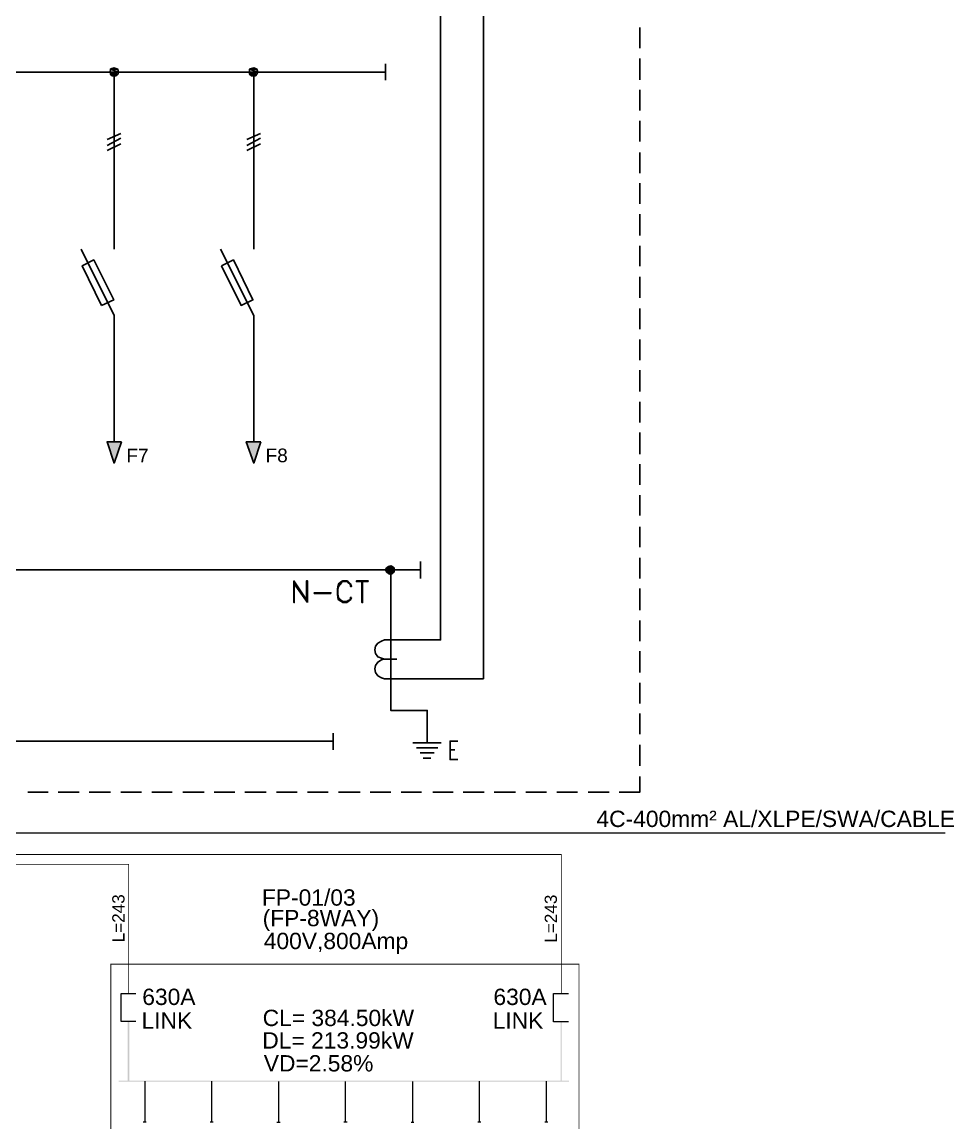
# Model space of a CAD drawing. Header units: inches. Extents: x 105.5 to 113.1, y 43.8 to 60.2.
# Drawn here: x 109.644 to 113.097, y 47.895 to 51.974 of the extents above; entities that cross this region are included whole.
import ezdxf

# ---------------------------------------------------------------- set-up
doc = ezdxf.new("R2010")
doc.units = ezdxf.units.IN
doc.header["$MEASUREMENT"] = 0
doc.layers.add('PDF_Geometry', color=7, linetype='Continuous', true_color=0x989898)
doc.layers.add('PDF_Solid Fills', color=7, linetype='Continuous')
doc.layers.add('PDF_Text', color=7, linetype='Continuous')
doc.styles.add('PDF ArialMT', font='arial.ttf')

msp = doc.modelspace()

# ---------------------------------------------------------------- linework, layer by layer
at = {"layer": 'PDF_Geometry', "color": 7, "lineweight": 25, "true_color": 0xffffff}
for points in [[(111.1943, 54.6984), (111.1943, 49.6848), (111.022, 49.6848), (110.9864, 49.6848), (110.9754, 49.6807), (110.9618, 49.6725), (110.9536, 49.6616), (110.9508, 49.6479), (110.9536, 49.6342), (110.9618, 49.6219), (110.9754, 49.6178), (110.9864, 49.6137), (111.0329, 49.6137)], [(111.353, 54.6984), (111.353, 49.5412), (111.0808, 49.5412), (110.9864, 49.5412), (111.022, 49.5412)], [(111.933, 51.9543), (111.933, 51.8777)], [(110.9905, 51.8188), (110.9905, 51.7587)], [(111.933, 51.8394), (111.933, 51.76)], [(106.4749, 51.7887), (110.9905, 51.7887)], [(109.985, 51.7887), (109.985, 51.1321)], [(110.5021, 51.7887), (110.5021, 51.1321)], [(111.933, 51.7231), (111.933, 51.6465)], [(111.933, 51.6082), (111.933, 51.5316)], [(110.0097, 51.5617), (109.9591, 51.5384)], [(110.5268, 51.5617), (110.4761, 51.5384)], [(110.0097, 51.5439), (109.9591, 51.5165)], [(110.0097, 51.5234), (109.9591, 51.4987)], [(110.5268, 51.5439), (110.4761, 51.5165)], [(110.5268, 51.5234), (110.4761, 51.4987)], [(111.933, 51.4905), (111.933, 51.4139)], [(111.933, 51.377), (111.933, 51.3004)], [(111.933, 51.2621), (111.933, 51.1827)], [(109.8633, 51.1321), (109.985, 50.8873), (109.985, 50.4194)], [(110.379, 51.1321), (110.5021, 50.8873), (110.5021, 50.4194)], [(111.933, 51.1444), (111.933, 51.0692)], [(111.933, 51.0295), (111.933, 50.9529)], [(111.933, 50.9133), (111.933, 50.8367)], [(111.933, 50.7984), (111.933, 50.7218)], [(111.933, 50.6848), (111.933, 50.6055)], [(111.933, 50.5672), (111.933, 50.4906)], [(111.933, 50.4536), (111.933, 50.3729)], [(111.933, 50.336), (111.933, 50.2594)], [(111.933, 50.2211), (111.933, 50.1458)], [(111.933, 50.1034), (111.933, 50.0282)], [(111.1204, 49.9749), (111.1204, 49.9119)], [(111.933, 49.9885), (111.933, 49.9119)], [(106.0262, 49.9448), (111.1191, 49.9448)], [(111.0096, 49.9448), (111.0096, 49.4236), (111.1451, 49.4236), (111.1451, 49.3032)], [(110.9029, 49.901), (110.9029, 49.823), (110.9057, 49.823), (110.9057, 49.901)], [(111.933, 49.875), (111.933, 49.7957)], [(111.933, 49.7574), (111.933, 49.6807)], [(111.933, 49.6438), (111.933, 49.5645)], [(110.9864, 49.6137), (110.9754, 49.611), (110.9618, 49.6028), (110.9536, 49.5905), (110.9508, 49.5781), (110.9536, 49.5645), (110.9618, 49.5522), (110.9754, 49.544), (110.9864, 49.5412)], [(111.933, 49.5262), (111.933, 49.4496)], [(111.933, 49.4126), (111.933, 49.336)], [(110.7962, 49.3401), (110.7962, 49.2772)], [(106.0262, 49.31), (110.7962, 49.31)], [(111.197, 49.3032), (111.0917, 49.3032)], [(111.1847, 49.2854), (111.1054, 49.2854)], [(111.2586, 49.31), (111.2299, 49.31), (111.2299, 49.2416), (111.2586, 49.2416)], [(111.2299, 49.2772), (111.2477, 49.2772)], [(111.933, 49.2964), (111.933, 49.2184)], [(111.1711, 49.2663), (111.1191, 49.2663)], [(111.1587, 49.2471), (111.13, 49.2471)], [(111.933, 49.1787), (111.933, 49.1213), (111.8564, 49.1213)], [(109.7402, 49.1213), (109.6649, 49.1213)], [(109.8551, 49.1213), (109.7771, 49.1213)], [(109.9714, 49.1213), (109.892, 49.1213)], [(110.0863, 49.1213), (110.0097, 49.1213)], [(110.1998, 49.1213), (110.1246, 49.1213)], [(110.3188, 49.1213), (110.2395, 49.1213)], [(110.4324, 49.1213), (110.3558, 49.1213)], [(110.5486, 49.1213), (110.4693, 49.1213)], [(110.6635, 49.1213), (110.5869, 49.1213)], [(110.7785, 49.1213), (110.7019, 49.1213)], [(110.8961, 49.1213), (110.8168, 49.1213)], [(111.0096, 49.1213), (110.933, 49.1213)], [(111.1232, 49.1213), (111.0479, 49.1213)], [(111.2408, 49.1213), (111.1656, 49.1213)], [(111.3557, 49.1213), (111.2778, 49.1213)], [(111.472, 49.1213), (111.3927, 49.1213)], [(111.5869, 49.1213), (111.5103, 49.1213)], [(111.7018, 49.1213), (111.6252, 49.1213)], [(111.8195, 49.1213), (111.7415, 49.1213)]]:
    msp.add_lwpolyline(points, dxfattribs=at)
for points in [[(110.0015, 51.7887), (109.9987, 51.7997), (109.9919, 51.8024), (109.985, 51.8038), (109.9768, 51.8024), (109.9714, 51.7997), (109.97, 51.7887), (109.9714, 51.7805), (109.9768, 51.7751), (109.985, 51.7751), (109.9919, 51.7751), (109.9987, 51.7805)], [(109.9768, 51.8024), (109.9987, 51.7997), (109.9919, 51.8024), (109.9768, 51.8024), (109.9714, 51.7997), (109.9987, 51.7997)], [(109.985, 51.8038), (109.9768, 51.8024), (109.9919, 51.8024)], [(110.5172, 51.7887), (110.5131, 51.7997), (110.509, 51.8024), (110.5021, 51.8038), (110.4939, 51.8024), (110.4871, 51.7997), (110.4871, 51.7887), (110.4871, 51.7805), (110.4939, 51.7751), (110.5021, 51.7751), (110.509, 51.7751), (110.5131, 51.7805)], [(110.4939, 51.8024), (110.5131, 51.7997), (110.509, 51.8024), (110.4939, 51.8024), (110.4871, 51.7997), (110.5131, 51.7997)], [(110.5021, 51.8038), (110.4939, 51.8024), (110.509, 51.8024)], [(109.9714, 51.7997), (110.0015, 51.7887), (109.9987, 51.7997), (109.9714, 51.7997), (109.97, 51.7887), (110.0015, 51.7887)], [(109.97, 51.7887), (109.9987, 51.7805), (110.0015, 51.7887), (109.97, 51.7887), (109.9714, 51.7805), (109.9987, 51.7805)], [(109.9714, 51.7805), (109.9919, 51.7751), (109.9987, 51.7805), (109.9714, 51.7805), (109.9768, 51.7751), (109.9919, 51.7751)], [(109.9768, 51.7751), (109.9919, 51.7751), (109.985, 51.7751)], [(110.4871, 51.7997), (110.5172, 51.7887), (110.5131, 51.7997), (110.4871, 51.7997), (110.4871, 51.7887), (110.5172, 51.7887)], [(110.4871, 51.7887), (110.5131, 51.7805), (110.5172, 51.7887), (110.4871, 51.7887), (110.4871, 51.7805), (110.5131, 51.7805)], [(110.4871, 51.7805), (110.509, 51.7751), (110.5131, 51.7805), (110.4871, 51.7805), (110.4939, 51.7751), (110.509, 51.7751)], [(110.4939, 51.7751), (110.509, 51.7751), (110.5021, 51.7751)], [(109.9385, 50.9242), (109.866, 51.0706), (109.9098, 51.0925), (109.9837, 50.9447)], [(110.3831, 51.0706), (110.4556, 50.9242), (110.4994, 50.9447), (110.4269, 51.0925)], [(110.0124, 50.4194), (109.985, 50.3401), (109.9591, 50.4194)], [(110.5281, 50.4194), (110.5021, 50.3401), (110.4748, 50.4194)], [(111.0233, 49.9448), (111.022, 49.9516), (111.0151, 49.9571), (111.0096, 49.9598), (111.0014, 49.9571), (110.9946, 49.9516), (110.9905, 49.9448), (110.9946, 49.9366), (111.0014, 49.9311), (111.0096, 49.927), (111.0151, 49.9311), (111.022, 49.9366)], [(110.9946, 49.9516), (111.0233, 49.9448), (111.022, 49.9516), (110.9946, 49.9516), (110.9905, 49.9448), (111.0233, 49.9448)], [(110.9905, 49.9448), (111.022, 49.9366), (111.0233, 49.9448), (110.9905, 49.9448), (110.9946, 49.9366), (111.022, 49.9366)], [(111.0014, 49.9571), (111.022, 49.9516), (111.0151, 49.9571), (111.0014, 49.9571), (110.9946, 49.9516), (111.022, 49.9516)], [(110.9946, 49.9366), (111.0151, 49.9311), (111.022, 49.9366), (110.9946, 49.9366), (111.0014, 49.9311), (111.0151, 49.9311)], [(111.0096, 49.9598), (111.0014, 49.9571), (111.0151, 49.9571)], [(111.0014, 49.9311), (111.0151, 49.9311), (111.0096, 49.927)], [(110.7019, 49.823), (110.7019, 49.9037), (110.6977, 49.9037), (110.6977, 49.834), (110.6512, 49.9037), (110.6512, 49.823), (110.6526, 49.823), (110.6526, 49.8928)], [(110.8646, 49.8422), (110.8605, 49.8422), (110.8592, 49.834), (110.8523, 49.8312), (110.8469, 49.8271), (110.8318, 49.8271), (110.8277, 49.8312), (110.8168, 49.8422), (110.814, 49.8545), (110.814, 49.8723), (110.8168, 49.8832), (110.8277, 49.8969), (110.8318, 49.901), (110.8469, 49.901), (110.8523, 49.8969), (110.8592, 49.8928), (110.8605, 49.8832), (110.8646, 49.8832), (110.8605, 49.8928), (110.8523, 49.901), (110.8469, 49.9037), (110.8318, 49.9037), (110.8277, 49.901), (110.8168, 49.8928), (110.814, 49.8832), (110.8127, 49.8723), (110.8127, 49.8545), (110.814, 49.8422), (110.8168, 49.834), (110.8277, 49.8271), (110.8318, 49.823), (110.8469, 49.823), (110.8523, 49.8271), (110.8605, 49.834)], [(110.9262, 49.901), (110.8824, 49.901), (110.8824, 49.9037), (110.9262, 49.9037)], [(110.788, 49.8572), (110.7265, 49.8572), (110.7265, 49.8599), (110.788, 49.8599)]]:
    msp.add_lwpolyline(points, close=True, dxfattribs=at)
at = {"layer": 'PDF_Geometry', "color": 7, "lineweight": 0, "true_color": 0xffffff, "const_width": 0.00274}
for points in [[(108.9523, 50.3415), (108.9523, 48.8531), (110.0384, 48.8531), (110.0384, 48.3716)], [(109.4693, 50.3401), (109.4693, 48.8901), (111.6416, 48.8901), (111.6416, 48.3716)]]:
    msp.add_lwpolyline(points, dxfattribs=at)
at = {"layer": 'PDF_Geometry', "color": 7, "lineweight": 5, "true_color": 0xffffff}
msp.add_lwpolyline([(106.8853, 48.9708), (107.4024, 48.9708), (107.9195, 48.9708), (108.4352, 48.9708), (108.9523, 48.9708), (109.4693, 48.9708), (113.0643, 48.9708)], dxfattribs=at)
at = {"layer": 'PDF_Geometry', "color": 7, "lineweight": 0, "true_color": 0xffffff, "const_width": 0.00274}
msp.add_lwpolyline([(111.7073, 47.3265), (111.7073, 48.4838), (109.9727, 48.4838), (109.9727, 47.3265)], close=True, dxfattribs=at)
at = {"layer": 'PDF_Geometry', "color": 7, "lineweight": 0, "true_color": 0xffffff}
for points in [[(110.0658, 48.2718), (110.011, 48.2718), (110.011, 48.3744), (110.0658, 48.3744)], [(111.669, 48.2704), (111.6129, 48.2704), (111.6129, 48.3744), (111.669, 48.3744)], [(110.0986, 48.0502), (110.0986, 47.8997)], [(110.3462, 48.0502), (110.3462, 47.8997)], [(110.5938, 48.0488), (110.5938, 47.8983)], [(110.8427, 47.8983), (110.8427, 48.0488)], [(111.0903, 48.0488), (111.0903, 47.8983)], [(111.3379, 48.0502), (111.3379, 47.8997)], [(111.5855, 48.0502), (111.5855, 47.8997)], [(110.0931, 47.8997), (110.1041, 47.8997)], [(110.3407, 47.8997), (110.3517, 47.8997)], [(110.5883, 47.8983), (110.6006, 47.8983)], [(110.8359, 47.8997), (110.8482, 47.8997)], [(111.0849, 47.8983), (111.0958, 47.8983)], [(111.3325, 47.8997), (111.3434, 47.8997)], [(111.5801, 47.8997), (111.5924, 47.8997)]]:
    msp.add_lwpolyline(points, dxfattribs=at)
at = {"layer": 'PDF_Solid Fills', "color": 7, "true_color": 0xffffff}
for points in [[(110.0124, 50.4194), (109.985, 50.3401), (109.9591, 50.4194)], [(110.5281, 50.4194), (110.5021, 50.3401), (110.4748, 50.4194)], [(110.9919, 49.9448), (111.0247, 49.9448), (110.996, 49.9516)], [(110.996, 49.9366), (111.022, 49.9366), (110.9919, 49.9448)], [(111.022, 49.9366), (110.9919, 49.9448), (111.0247, 49.9448)], [(110.996, 49.9516), (111.022, 49.9516), (111.0014, 49.9571)], [(111.0247, 49.9448), (110.996, 49.9516), (111.022, 49.9516)], [(110.996, 49.9366), (111.0014, 49.9311), (111.0165, 49.9311)], [(110.996, 49.9366), (111.022, 49.9366), (111.0165, 49.9311)], [(111.0096, 49.9598), (111.0014, 49.9571), (111.0165, 49.9571)], [(111.022, 49.9516), (111.0014, 49.9571), (111.0165, 49.9571)], [(111.0014, 49.9311), (111.0165, 49.9311), (111.0096, 49.927)], [(110.0357, 48.0502), (110.0411, 48.0502), (110.0357, 48.2718)], [(110.0411, 48.0502), (110.0357, 48.2718), (110.0411, 48.2718)], [(111.6389, 48.0502), (111.643, 48.0502), (111.6389, 48.2704)], [(111.643, 48.0502), (111.6389, 48.2704), (111.643, 48.2704)], [(110.0015, 48.0515), (110.0015, 48.0488), (111.6704, 48.0515)], [(110.0015, 48.0488), (111.6704, 48.0515), (111.6704, 48.0488)]]:
    msp.add_solid(points, dxfattribs=at)

# ---------------------------------------------------------------- texts
at = {"layer": 'PDF_Text', "color": 7, "true_color": 0xffffff, "attachment_point": 4, "style": 'PDF ArialMT'}
for s, insert, char_height in [('F7', (110.0305, 50.3682), 0.05038), ('F8', (110.5462, 50.3682), 0.05038), ('4C-400mm² AL/XLPE/SWA/CABLE', (111.7719, 49.0216), 0.060461), ('FP-01/03', (110.5325, 48.7302), 0.06046), ('(FP-8WAY)', (110.5353, 48.6454), 0.06046), ('400V,800Amp', (110.5394, 48.5606), 0.060461), ('630A', (110.0893, 48.3622), 0.06046), ('630A', (111.3903, 48.3622), 0.06046), ('LINK', (110.0866, 48.2747), 0.06046), ('CL= 384.50kW', (110.5353, 48.2842), 0.060461), ('LINK', (111.3875, 48.2747), 0.06046), ('DL= 213.99kW', (110.5339, 48.2008), 0.060461), ('VD=2.58%', (110.5394, 48.116), 0.06046)]:
    msp.add_mtext(s, dxfattribs=dict(at, insert=insert, char_height=char_height))
at = {"layer": 'PDF_Text', "color": 7, "true_color": 0xffffff, "char_height": 0.04535, "attachment_point": 4, "rotation": 90, "style": 'PDF ArialMT'}
for insert in [(110.0011, 48.5647), (111.6031, 48.5634)]:
    msp.add_mtext('L=243', dxfattribs=dict(at, insert=insert))

doc.saveas('drawing.dxf')
